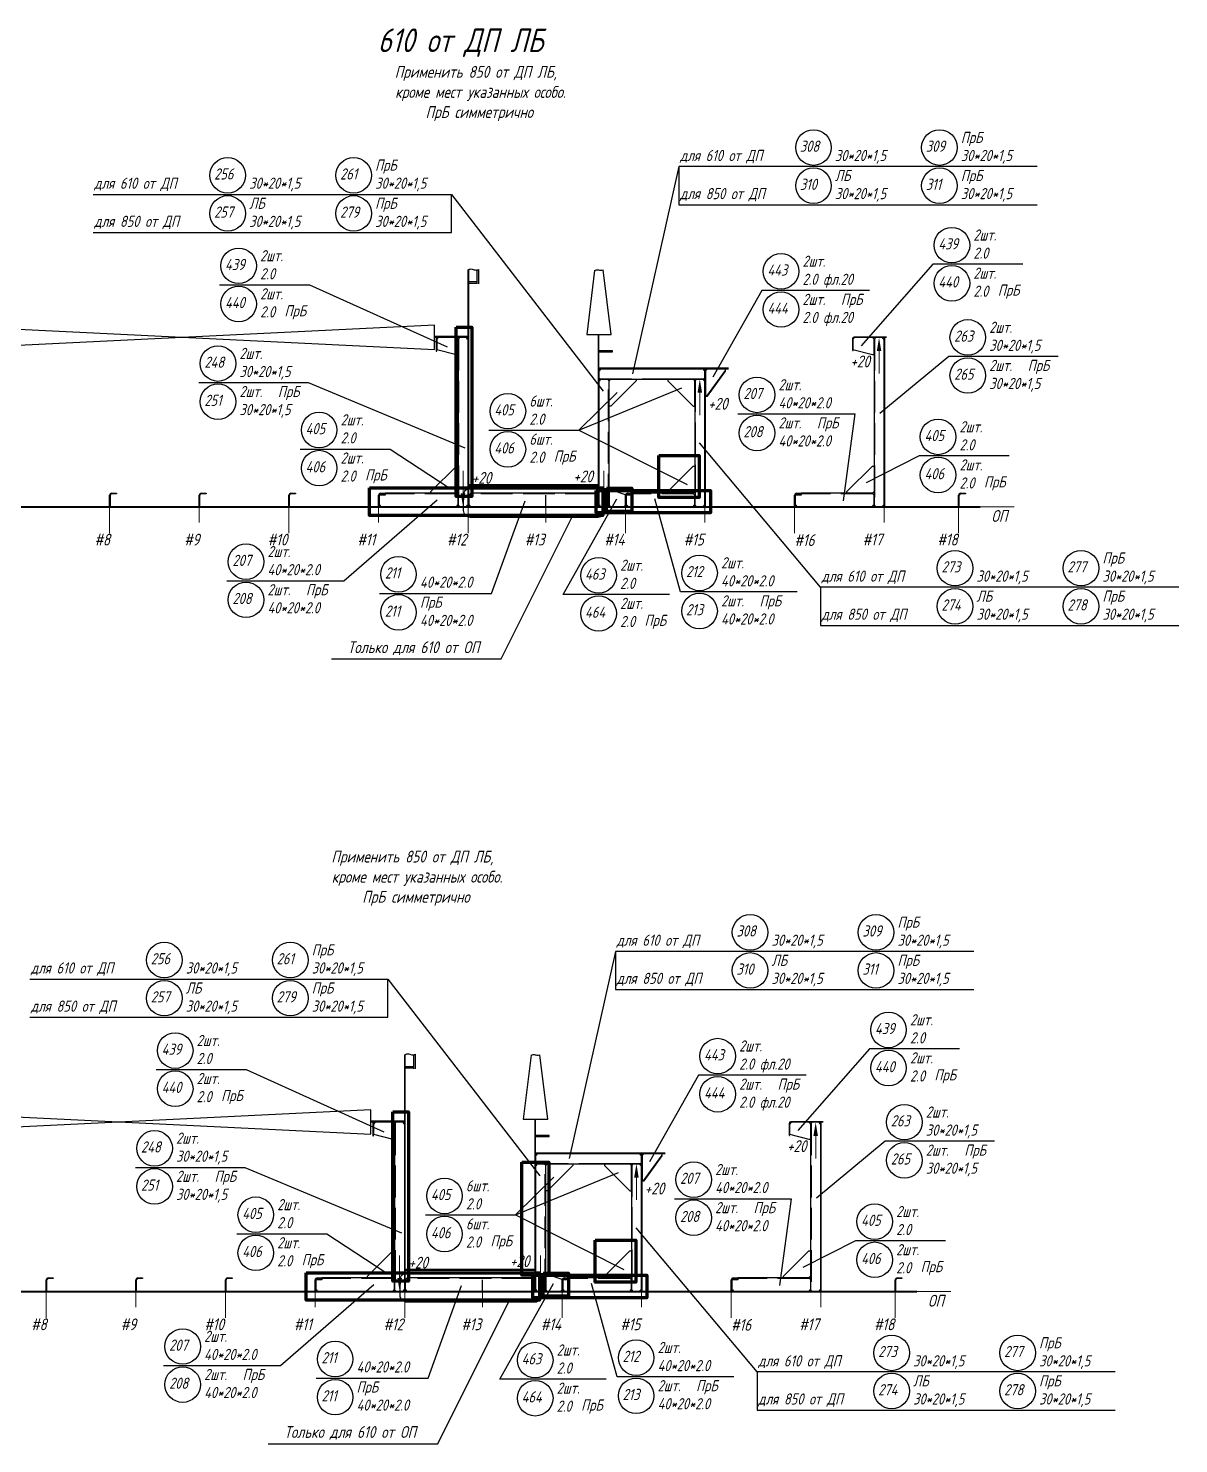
# Model space of a CAD drawing. Header units: millimetres. Extents: x 76485 to 135355, y 8208 to 18817.
# Drawn here: x 79268 to 82669, y 8208 to 12392 of the extents above; entities that cross this region are included whole.
import ezdxf
from ezdxf.enums import TextEntityAlignment as Align

# ---------------------------------------------------------------- set-up
doc = ezdxf.new("R2010")
doc.units = ezdxf.units.MM
doc.linetypes.add('Short_dashed', pattern=[5, 3.75, -1.25])
doc.layers.add('-1', color=7, linetype='Continuous')
doc.styles.get("Standard").update_dxf_attribs({"font": 'ГОСТ тип А наклонный.ttf'})
doc.styles.add('ГОСТ', font='ГОСТ тип А.ttf', dxfattribs={"oblique": 15})

# ---------------------------------------------------------------- blocks, each defined once
blk = doc.blocks.new('A$C128E1BCE')
at = {"linetype": 'Continuous', "lineweight": 9}
blk.add_line((40, 0), (106.5, 0), dxfattribs=at)
at = {"linetype": 'Continuous'}
blk.add_solid([(40, 6.7), (40, -6.7), (0, 0)], dxfattribs=at)

msp = doc.modelspace()

# ---------------------------------------------------------------- linework, layer by layer
at = {"layer": '-1', "color": 1, "lineweight": 0}
for p, q in [((77468.3, 10977.8), (82182.5, 10977.8)), ((79508.3, 10977.8), (79508.3, 10899.7)), ((79773.3, 10977.8), (79773.3, 10931)), ((80038.3, 10977.8), (80038.3, 10899.7)), ((80303.3, 10977.8), (80303.3, 10931)), ((80568.3, 10977.8), (80568.3, 10899.7)), ((80798.3, 10977.8), (80798.3, 10931)), ((81033.3, 10977.8), (81033.3, 10899.7)), ((81268.3, 10977.8), (81268.3, 10931)), ((81533.3, 10977.8), (81533.3, 10899.7)), ((81798.3, 10977.8), (81798.3, 10931)), ((82018.3, 10977.8), (82018.3, 10899.7)), ((77280.9, 8658.1), (81995.1, 8658.1)), ((79320.9, 8658.1), (79320.9, 8579.9)), ((79585.9, 8658.1), (79585.9, 8611.2)), ((79850.9, 8658.1), (79850.9, 8579.9)), ((80115.9, 8658.1), (80115.9, 8611.2)), ((80380.9, 8658.1), (80380.9, 8579.9)), ((80610.9, 8658.1), (80610.9, 8611.2)), ((80845.9, 8658.1), (80845.9, 8579.9)), ((81080.9, 8658.1), (81080.9, 8611.2)), ((81345.9, 8658.1), (81345.9, 8579.9)), ((81610.9, 8658.1), (81610.9, 8611.2)), ((81830.9, 8658.1), (81830.9, 8579.9))]:
    msp.add_line(p, q, dxfattribs=at)
at = {"color": 3, "ltscale": 25}
for p, q in [((80568.3, 10977.8), (80568.3, 11677.8)), ((80569.8, 10977.8), (80569.8, 11678.6)), ((80594.8, 11636.5), (80594.8, 11677.9)), ((80599.8, 11636.5), (80599.8, 11679)), ((80568.3, 11480.8), (80468.3, 11480.8)), ((80568.3, 11477.8), (80468.3, 11477.8)), ((80568.3, 11477.8), (80542.8, 11477.8)), ((80568.3, 10977.8), (80568.3, 11477.8)), ((80568.3, 11363.8), (80568.3, 11477.8)), ((80953.3, 10977.8), (80953.3, 11487.4)), ((80954.8, 10977.8), (80954.8, 11487.4)), ((81804.8, 11479.3), (81709.3, 11479.3)), ((81804.8, 11477.8), (81709.3, 11477.8)), ((81798.3, 11477.8), (81772.8, 11477.8)), ((81798.3, 10977.8), (81798.3, 11477.8)), ((81798.3, 10977.8), (81798.3, 11477.8)), ((81799.8, 10977.8), (81799.8, 11477.8)), ((80954.8, 11384.8), (80954.8, 11359.3)), ((81268.3, 11384.8), (80954.8, 11384.8)), ((81268.3, 10977.8), (81268.3, 11384.9)), ((81268.3, 11359.3), (81268.3, 11384.8)), ((81269.8, 10977.8), (81269.8, 11384.9)), ((80954.8, 11354.8), (80954.8, 10977.8)), ((80980.3, 11354.8), (80954.8, 11354.8)), ((81268.3, 11354.8), (81242.8, 11354.8)), ((81268.3, 10977.8), (81268.3, 11354.8)), ((79508.3, 10977.8), (79508.3, 11011.9)), ((79510.3, 10977.8), (79510.3, 11011.9)), ((79773.3, 10977.8), (79773.3, 11011.9)), ((79775.3, 10977.8), (79775.3, 11011.9)), ((80038.3, 10977.8), (80038.3, 11011.9)), ((80040.3, 10977.8), (80040.3, 11011.9)), ((80303.3, 10977.8), (80303.3, 11011.9)), ((80305.3, 10977.8), (80305.3, 11011.9)), ((80305.3, 11011.8), (80305.3, 10977.8)), ((80323.3, 11011.8), (80305.3, 11011.8)), ((80538.3, 10977.8), (80538.3, 11011.8)), ((80569.8, 11011.8), (80569.8, 10977.8)), ((80798.3, 10977.8), (80798.3, 11011.8)), ((80953.3, 10977.8), (80953.3, 11011.8)), ((81033.3, 10977.8), (81033.3, 11011.9)), ((81035.3, 10977.8), (81035.3, 11011.9)), ((81035.3, 11011.8), (81035.3, 10977.8)), ((81053.3, 11011.8), (81035.3, 11011.8)), ((81238.3, 10977.8), (81238.3, 11011.8)), ((81533.3, 10977.8), (81533.3, 11011.9)), ((81535.3, 10977.8), (81535.3, 11011.9)), ((81535.3, 11011.8), (81535.3, 10977.8)), ((81553.3, 11011.8), (81535.3, 11011.8)), ((81768.3, 10977.8), (81768.3, 11011.8)), ((82018.3, 10977.8), (82018.3, 11011.9)), ((82020.3, 10977.8), (82020.3, 11011.9)), ((82082.5, 10977.8), (78193.3, 10977.8)), ((82082.5, 10975.8), (78193.3, 10975.8)), ((80305.3, 10977.8), (80538.3, 10977.8)), ((80542.8, 10977.8), (80568.3, 10977.8)), ((80569.8, 10977.8), (80953.3, 10977.8)), ((80954.8, 10977.8), (80980.3, 10977.8)), ((81035.3, 10977.8), (81238.3, 10977.8)), ((81242.8, 10977.8), (81268.3, 10977.8)), ((81535.3, 10977.8), (81768.3, 10977.8)), ((81772.8, 10977.8), (81798.3, 10977.8)), ((80380.9, 8658.1), (80380.9, 9358)), ((80382.4, 8658.1), (80382.4, 9358.8)), ((80407.4, 9316.7), (80407.4, 9358.1)), ((80412.4, 9316.7), (80412.4, 9359.2)), ((80765.9, 8658.1), (80765.9, 9167.6)), ((80767.4, 8658.1), (80767.4, 9167.6)), ((80380.9, 9161.1), (80280.9, 9161.1)), ((80380.9, 9158.1), (80280.9, 9158.1)), ((80380.9, 9158.1), (80355.4, 9158.1)), ((80380.9, 8658.1), (80380.9, 9158.1)), ((80380.9, 9044.1), (80380.9, 9158.1)), ((81617.4, 9159.6), (81521.8, 9159.6)), ((81617.4, 9158.1), (81521.8, 9158.1)), ((81610.9, 9158.1), (81585.4, 9158.1)), ((81610.9, 8658.1), (81610.9, 9158.1)), ((81610.9, 8658.1), (81610.9, 9158.1)), ((81612.4, 8658.1), (81612.4, 9158.1)), ((80767.4, 9065.1), (80767.4, 9039.6)), ((81080.9, 9065.1), (80767.4, 9065.1)), ((81080.9, 8658.1), (81080.9, 9065.1)), ((81080.9, 9039.6), (81080.9, 9065.1)), ((81082.4, 8658.1), (81082.4, 9065.1)), ((80767.4, 9035.1), (80767.4, 8658.1)), ((80792.9, 9035.1), (80767.4, 9035.1)), ((81080.9, 9035.1), (81055.4, 9035.1)), ((81080.9, 8658.1), (81080.9, 9035.1)), ((79320.9, 8658.1), (79320.9, 8692.1)), ((79322.9, 8658.1), (79322.9, 8692.1)), ((79585.9, 8658.1), (79585.9, 8692.1)), ((79587.9, 8658.1), (79587.9, 8692.1)), ((79850.9, 8658.1), (79850.9, 8692.1)), ((79852.9, 8658.1), (79852.9, 8692.1)), ((80115.9, 8658.1), (80115.9, 8692.1)), ((80117.9, 8692.1), (80117.9, 8658.1)), ((80135.9, 8692.1), (80117.9, 8692.1)), ((80117.9, 8658.1), (80117.9, 8692.1)), ((80350.9, 8658.1), (80350.9, 8692.1)), ((80382.4, 8692.1), (80382.4, 8658.1)), ((80610.9, 8658.1), (80610.9, 8692.1)), ((80765.9, 8658.1), (80765.9, 8692.1)), ((80845.9, 8658.1), (80845.9, 8692.1)), ((80847.9, 8692.1), (80847.9, 8658.1)), ((80865.9, 8692.1), (80847.9, 8692.1)), ((80847.9, 8658.1), (80847.9, 8692.1)), ((81050.9, 8658.1), (81050.9, 8692.1)), ((81345.9, 8658.1), (81345.9, 8692.1)), ((81347.9, 8692.1), (81347.9, 8658.1)), ((81365.9, 8692.1), (81347.9, 8692.1)), ((81347.9, 8658.1), (81347.9, 8692.1)), ((81580.9, 8658.1), (81580.9, 8692.1)), ((81830.9, 8658.1), (81830.9, 8692.1)), ((81832.9, 8658.1), (81832.9, 8692.1)), ((81895.1, 8658.1), (78005.9, 8658.1)), ((81895.1, 8656.1), (78005.9, 8656.1)), ((80117.9, 8658.1), (80350.9, 8658.1)), ((80355.4, 8658.1), (80380.9, 8658.1)), ((80382.4, 8658.1), (80765.9, 8658.1)), ((80767.4, 8658.1), (80792.9, 8658.1)), ((80847.9, 8658.1), (81050.9, 8658.1)), ((81055.4, 8658.1), (81080.9, 8658.1)), ((81347.9, 8658.1), (81580.9, 8658.1)), ((81585.4, 8658.1), (81610.9, 8658.1))]:
    msp.add_line(p, q, dxfattribs=at)
at = {"color": 3, "linetype": 'Short_dashed', "ltscale": 25}
for p, q in [((80539.8, 11474.8), (80539.8, 10980.9)), ((81769.8, 11474.8), (81769.8, 10980.9)), ((81239.8, 11351.8), (81239.8, 10980.9)), ((80534.2, 11015.9), (80323.3, 11015.9)), ((80949.2, 11015.9), (80573.9, 11015.9)), ((81234.2, 11015.9), (81053.3, 11015.9)), ((81764.2, 11015.9), (81553.3, 11015.9)), ((80352.3, 9155), (80352.3, 8661.1)), ((81582.3, 9155), (81582.3, 8661.1)), ((81052.3, 9032), (81052.3, 8661.1)), ((80346.8, 8696.1), (80135.9, 8696.1)), ((80761.8, 8696.1), (80386.5, 8696.1)), ((81046.8, 8696.1), (80865.9, 8696.1)), ((81576.8, 8696.1), (81365.9, 8696.1))]:
    msp.add_line(p, q, dxfattribs=at)
at = {"color": 2, "linetype": 'Short_dashed', "ltscale": 25}
for p, q in [((81274.2, 11304.8), (81328.8, 11380.7)), ((81086.8, 8985.1), (81141.4, 9060.9))]:
    msp.add_line(p, q, dxfattribs=at)
at = {"color": 1, "linetype": 'Short_dashed', "ltscale": 25}
for p, q in [((80957.9, 11356.3), (81265.3, 11356.3)), ((80983.4, 10980.9), (80983.4, 11351.8)), ((80770.5, 9036.5), (81077.8, 9036.5)), ((80796, 8661.1), (80796, 9032))]:
    msp.add_line(p, q, dxfattribs=at)
at = {"color": 1, "ltscale": 25}
for p, q in [((80895.4, 11204), (81200.3, 11329.2)), ((80895.4, 11204), (81216.2, 11043.3)), ((80708, 8884.2), (81012.9, 9009.4)), ((80708, 8884.2), (81028.8, 8723.5))]:
    msp.add_line(p, q, dxfattribs=at)
for points in [[(82250.4, 11983.2), (81191.5, 11983.2), (81054.2, 11370.8)], [(81191.5, 11983.2), (81191.5, 11870.5), (82250.4, 11870.5)], [(79459.6, 11901.3), (80518.5, 11901.3), (80967.4, 11319.7)], [(79459.6, 11788.6), (80518.5, 11788.6), (80518.5, 11901.3)], [(82208.2, 11694.8), (81942.2, 11694.8), (81730.7, 11453.9)], [(79833.2, 11633.6), (80099.2, 11633.6), (80506.3, 11450.1)], [(81755.3, 11617.3), (81436.8, 11617.3), (81291.6, 11361.3)], [(80473.3, 11477.8), (80473.3, 11437.8), (80475.3, 11437.8), (80475.3, 11477.8)], [(81704.8, 11474.8), (81704.8, 11439.4), (81706.3, 11439.4), (81706.3, 11474.8)], [(82312.3, 11422), (81989, 11422), (81785.6, 11253.8)], [(79772.2, 11344.8), (80095.4, 11344.8), (80558.5, 11151.5)], [(80954.8, 11359.3), (80959.4, 11354.8), (81263.8, 11354.8), (81268.3, 11359.3)], [(80980.3, 10977.8), (80984.9, 10982.4), (80984.9, 11350.3), (80980.3, 11354.8)], [(80629.4, 11204), (80895.4, 11204), (81008.7, 11315.5)], [(81365.9, 11252.1), (81711, 11252.1), (81676.5, 10995.1)], [(80071.4, 11148.3), (80337.4, 11148.3), (80509.3, 11035.9)], [(82669, 10739.9), (81610.2, 10739.9), (81252.1, 11166.5)], [(82167.3, 11127.9), (81901.3, 11127.9), (81745.1, 11048.7)], [(79514.3, 11017.9), (79528.2, 11017.9), (79528.2, 11015.9), (79514.3, 11015.9)], [(79779.3, 11017.9), (79793.2, 11017.9), (79793.2, 11015.9), (79779.3, 11015.9)], [(80044.3, 11017.9), (80058.2, 11017.9), (80058.2, 11015.9), (80044.3, 11015.9)], [(80309.3, 11017.9), (80323.2, 11017.9), (80323.2, 11015.9), (80309.3, 11015.9)], [(81039.3, 11017.9), (81053.2, 11017.9), (81053.2, 11015.9), (81039.3, 11015.9)], [(81539.3, 11017.9), (81553.2, 11017.9), (81553.2, 11015.9), (81539.3, 11015.9)], [(82024.3, 11017.9), (82038.2, 11017.9), (82038.2, 11015.9), (82024.3, 11015.9)], [(79855.2, 10759), (80200.3, 10759), (80476.8, 10998.7)], [(80306, 10721.8), (80637.7, 10721.8), (80736.4, 10995.2)], [(81163.6, 10718.6), (80849.4, 10718.6), (81008.2, 11001.1)], [(81541.2, 10725.9), (81196.1, 10725.9), (81120.6, 11001.3)], [(81610.2, 10739.9), (81610.2, 10627.2), (82669, 10627.2)], [(82063, 9663.5), (81004.1, 9663.5), (80866.8, 9051)], [(81004.1, 9663.5), (81004.1, 9550.7), (82063, 9550.7)], [(79272.2, 9581.5), (80331.1, 9581.5), (80780, 8999.9)], [(79272.2, 9468.8), (80331.1, 9468.8), (80331.1, 9581.5)], [(82020.8, 9375), (81754.8, 9375), (81543.3, 9134.1)], [(79645.7, 9313.9), (79911.8, 9313.9), (80318.8, 9130.4)], [(81567.9, 9297.5), (81249.4, 9297.5), (81104.2, 9041.5)], [(80285.9, 9158.1), (80285.9, 9118.1), (80287.9, 9118.1), (80287.9, 9158.1)], [(81517.3, 9155.1), (81517.3, 9119.6), (81518.8, 9119.6), (81518.8, 9155.1)], [(82124.9, 9102.3), (81801.6, 9102.3), (81598.2, 8934)], [(80767.4, 9039.6), (80772, 9035), (81076.3, 9035), (81080.9, 9039.6)], [(79584.8, 9025), (79908, 9025), (80371.1, 8831.7)], [(80442, 8884.2), (80708, 8884.2), (80821.3, 8995.7)], [(80792.9, 8658.1), (80797.5, 8662.6), (80797.5, 9030.5), (80792.9, 9035.1)], [(81178.4, 8932.4), (81523.5, 8932.4), (81489.1, 8675.3)], [(79884, 8828.6), (80150, 8828.6), (80321.8, 8716.1)], [(82481.6, 8420.1), (81422.8, 8420.1), (81064.7, 8846.7)], [(81979.9, 8808.1), (81713.9, 8808.1), (81557.7, 8728.9)], [(79326.9, 8698.1), (79340.8, 8698.1), (79340.8, 8696.1), (79326.9, 8696.1)], [(79591.9, 8698.1), (79605.8, 8698.1), (79605.8, 8696.1), (79591.9, 8696.1)], [(79667.8, 8439.2), (80012.9, 8439.2), (80289.4, 8678.9)], [(79856.9, 8698.1), (79870.8, 8698.1), (79870.8, 8696.1), (79856.9, 8696.1)], [(80118.6, 8402), (80450.3, 8402), (80549, 8675.4)], [(80121.9, 8698.1), (80135.8, 8698.1), (80135.8, 8696.1), (80121.9, 8696.1)], [(80976.1, 8398.8), (80662, 8398.8), (80820.8, 8681.4)], [(80851.9, 8698.1), (80865.8, 8698.1), (80865.8, 8696.1), (80851.9, 8696.1)], [(81353.8, 8406.1), (81008.7, 8406.1), (80933.2, 8681.6)], [(81351.9, 8698.1), (81365.8, 8698.1), (81365.8, 8696.1), (81351.9, 8696.1)], [(81836.9, 8698.1), (81850.8, 8698.1), (81850.8, 8696.1), (81836.9, 8696.1)], [(81422.8, 8420.1), (81422.8, 8307.4), (82481.6, 8307.4)]]:
    msp.add_lwpolyline(points, dxfattribs=at)
for points in [[(80942.1, 11676.1), (80918.7, 11487.4), (80991, 11487.4), (80967.3, 11677.8)], [(80164.5, 10527.9), (80665.9, 10527.9), (80875.1, 10946.3)], [(80754.7, 9356.3), (80731.2, 9167.6), (80803.5, 9167.6), (80779.8, 9358)], [(79977.1, 8208.1), (80478.5, 8208.1), (80687.7, 8626.5)]]:
    msp.add_lwpolyline(points)
at = {"color": 6, "ltscale": 25}
for points in [[(80569.8, 11638.8), (80594.8, 11638.8), (80594.8, 11642.2), (80569.8, 11642.2)], [(80954.8, 11436), (80994.8, 11436), (80994.8, 11439), (80954.8, 11439)], [(80382.4, 9319), (80407.4, 9319), (80407.4, 9322.4), (80382.4, 9322.4)], [(80767.4, 9116.2), (80807.4, 9116.2), (80807.4, 9119.3), (80767.4, 9119.3)]]:
    msp.add_lwpolyline(points, dxfattribs=at)
for points in [[(80468.3, 11442.4), (80468.3, 11514.7), (78995.8, 11442.4), (78995.8, 11514.7)], [(80280.9, 9122.7), (80280.9, 9195), (78808.4, 9122.7), (78808.4, 9195)]]:
    msp.add_lwpolyline(points, close=True)
at = {"color": 4, "lineweight": 100, "ltscale": 100}
for points in [[(80532.7, 11508.8), (80579.1, 11508.8), (80579.1, 11008), (80532.7, 11008)], [(80946.7, 11026.3), (81284.3, 11026.3), (81284.3, 10959.5), (80946.7, 10959.5)], [(80345.3, 9189), (80391.7, 9189), (80391.7, 8688.3), (80345.3, 8688.3)], [(80727.2, 9040.5), (80806.8, 9040.5), (80806.8, 8706.5), (80727.2, 8706.5)], [(80759.3, 8706.5), (81096.8, 8706.5), (81096.8, 8639.7), (80759.3, 8639.7)]]:
    msp.add_lwpolyline(points, close=True, dxfattribs=at)
at = {"color": 2, "ltscale": 25}
for points in [[(80533.3, 11477.8), (80480.3, 11477.8), (80475.3, 11472.8), (80475.3, 11442.8), (80533.3, 11427.8), (80538.3, 11427.8), (80538.3, 11472.8), (80533.3, 11477.8)], [(81763.3, 11477.8), (81710.3, 11477.8), (81705.3, 11472.8), (81705.3, 11442.8), (81763.3, 11427.8), (81768.3, 11427.8), (81768.3, 11472.8), (81763.3, 11477.8)], [(81328.8, 11379.8), (81328.8, 11384.8), (81274.8, 11384.8), (81269.8, 11379.8), (81269.8, 11304.8), (81274.8, 11304.8)], [(80989.8, 11354.8), (81064.8, 11354.8), (81064.8, 11349.8), (80989.8, 11274.8), (80984.8, 11274.8), (80984.8, 11349.8), (80989.8, 11354.8)], [(81233.3, 11354.8), (81158.3, 11354.8), (81158.3, 11349.8), (81233.3, 11274.8), (81238.3, 11274.8), (81238.3, 11349.8), (81233.3, 11354.8)], [(81274.8, 11304.8), (81276.2, 11305.1), (81329, 11378.4), (81328.8, 11379.8)], [(80533.3, 11017.8), (80458.3, 11017.8), (80458.3, 11022.8), (80533.3, 11097.8), (80538.3, 11097.8), (80538.3, 11022.8), (80533.3, 11017.8)], [(81233.3, 11017.8), (81158.3, 11017.8), (81158.3, 11022.8), (81233.3, 11097.8), (81238.3, 11097.8), (81238.3, 11022.8), (81233.3, 11017.8)], [(81763.3, 11017.8), (81688.3, 11017.8), (81688.3, 11022.8), (81763.3, 11097.8), (81768.3, 11097.8), (81768.3, 11022.8), (81763.3, 11017.8)], [(80989.8, 10977.8), (81028.3, 10977.8), (81033.3, 10982.8), (81033.3, 11012.8), (80989.8, 11027.8), (80984.8, 11027.8), (80984.8, 10982.8), (80989.8, 10977.8)], [(80345.9, 9158.1), (80292.9, 9158.1), (80287.9, 9153.1), (80287.9, 9123.1), (80345.9, 9108.1), (80350.9, 9108.1), (80350.9, 9153.1), (80345.9, 9158.1)], [(81575.9, 9158.1), (81522.9, 9158.1), (81517.9, 9153.1), (81517.9, 9123.1), (81575.9, 9108.1), (81580.9, 9108.1), (81580.9, 9153.1), (81575.9, 9158.1)], [(81141.4, 9060.1), (81141.4, 9065.1), (81087.4, 9065.1), (81082.4, 9060.1), (81082.4, 8985.1), (81087.4, 8985.1)], [(81087.4, 8985.1), (81088.8, 8985.3), (81141.6, 9058.6), (81141.4, 9060.1)], [(80802.4, 9035.1), (80877.4, 9035.1), (80877.4, 9030.1), (80802.4, 8955.1), (80797.4, 8955.1), (80797.4, 9030.1), (80802.4, 9035.1)], [(81045.9, 9035.1), (80970.9, 9035.1), (80970.9, 9030.1), (81045.9, 8955.1), (81050.9, 8955.1), (81050.9, 9030.1), (81045.9, 9035.1)], [(80345.9, 8698.1), (80270.9, 8698.1), (80270.9, 8703.1), (80345.9, 8778.1), (80350.9, 8778.1), (80350.9, 8703.1), (80345.9, 8698.1)], [(81045.9, 8698.1), (80970.9, 8698.1), (80970.9, 8703.1), (81045.9, 8778.1), (81050.9, 8778.1), (81050.9, 8703.1), (81045.9, 8698.1)], [(81575.9, 8698.1), (81500.9, 8698.1), (81500.9, 8703.1), (81575.9, 8778.1), (81580.9, 8778.1), (81580.9, 8703.1), (81575.9, 8698.1)], [(80802.4, 8658.1), (80840.9, 8658.1), (80845.9, 8663.1), (80845.9, 8693.1), (80802.4, 8708.1), (80797.4, 8708.1), (80797.4, 8663.1), (80802.4, 8658.1)]]:
    msp.add_lwpolyline(points, dxfattribs=at)
at = {"color": 3, "ltscale": 25}
for points in [[(80542.8, 11477.8), (80538.3, 11473.3), (80538.3, 10982.4), (80542.8, 10977.8)], [(81772.8, 11477.8), (81768.3, 11473.3), (81768.3, 10982.4), (81772.8, 10977.8)], [(81338.3, 11384.9), (80954.3, 11384.9), (80954.3, 11388), (81338.3, 11388)], [(81242.8, 11354.8), (81238.3, 11350.3), (81238.3, 10982.4), (81242.8, 10977.8)], [(80538.3, 11011.8), (80532.2, 11017.9), (80323.3, 11017.9), (80323.3, 11011.8)], [(80953.3, 11042.6), (80569.3, 11042.6), (80569.3, 11041.1), (80953.3, 11041.1)], [(80953.3, 11011.8), (80947.2, 11017.9), (80575.9, 11017.9), (80569.8, 11011.8)], [(81238.3, 11011.8), (81232.2, 11017.9), (81053.3, 11017.9), (81053.3, 11011.8)], [(81768.3, 11011.8), (81762.2, 11017.9), (81553.3, 11017.9), (81553.3, 11011.8)], [(80355.4, 9158.1), (80350.8, 9153.5), (80350.8, 8662.6), (80355.4, 8658.1)], [(81585.4, 9158.1), (81580.8, 9153.5), (81580.8, 8662.6), (81585.4, 8658.1)], [(81150.9, 9065.1), (80766.9, 9065.1), (80766.9, 9068.2), (81150.9, 9068.2)], [(81055.4, 9035.1), (81050.8, 9030.5), (81050.8, 8662.6), (81055.4, 8658.1)], [(80765.9, 8722.9), (80381.9, 8722.9), (80381.9, 8721.3), (80765.9, 8721.3)], [(80350.9, 8692.1), (80344.8, 8698.1), (80135.9, 8698.1), (80135.9, 8692.1)], [(80765.9, 8692.1), (80759.8, 8698.1), (80388.5, 8698.1), (80382.4, 8692.1)], [(81050.9, 8692.1), (81044.8, 8698.1), (80865.9, 8698.1), (80865.9, 8692.1)], [(81580.9, 8692.1), (81574.8, 8698.1), (81365.9, 8698.1), (81365.9, 8692.1)]]:
    msp.add_lwpolyline(points, dxfattribs=at)
at = {"color": 2, "lineweight": 100, "ltscale": 100}
for points in [[(81131.6, 11129.5), (81251.5, 11129.5), (81251.5, 11005.6), (81131.6, 11005.6)], [(80277, 11033.4), (80966.6, 11033.4), (80966.6, 10952.1), (80277, 10952.1)], [(80977.4, 11032.4), (81052, 11032.4), (81052, 10963.5), (80977.4, 10963.5)], [(80944.2, 8809.8), (81064.1, 8809.8), (81064.1, 8685.8), (80944.2, 8685.8)], [(80089.5, 8713.6), (80779.2, 8713.6), (80779.2, 8632.4), (80089.5, 8632.4)], [(80790, 8712.6), (80864.6, 8712.6), (80864.6, 8643.8), (80790, 8643.8)]]:
    msp.add_lwpolyline(points, close=True, dxfattribs=at)
for points in [[(80574.6, 11032.6), (80952.5, 11032.6, -0.414214), (80972.5, 11012.6), (80972.5, 10966.3, -0.414214), (80952.5, 10946.3), (80574.6, 10946.3, -0.414214), (80554.6, 10966.3), (80554.6, 11012.6, -0.414214)], [(80387.2, 8712.8), (80765.1, 8712.8, -0.414214), (80785.1, 8692.8), (80785.1, 8646.5, -0.414214), (80765.1, 8626.5), (80387.2, 8626.5, -0.414214), (80367.2, 8646.5), (80367.2, 8692.8, -0.414214)]]:
    msp.add_lwpolyline(points, format="xyb", close=True)
at = {"color": 1, "ltscale": 25}
for centre in [(81589.2, 12039.6), (81961.6, 12039.6), (79857.3, 11957.6), (80229.7, 11957.6), (81589.2, 11926.9), (81961.6, 11926.9), (79857.3, 11844.9), (80229.7, 11844.9), (81998.5, 11751.1), (79889.5, 11690), (81493.2, 11673.6), (81998.5, 11638.4), (79889.5, 11577.3), (81493.2, 11560.9), (82045.4, 11478.4), (79828.5, 11401.1), (82045.4, 11365.7), (79828.5, 11288.4), (81422.2, 11308.5), (80685.7, 11260.3), (80127.7, 11204.7), (81422.2, 11195.8), (81957.6, 11184.3), (80685.7, 11147.6), (80127.7, 11092), (81957.6, 11071.5), (79911.5, 10815.3), (82007.8, 10796.3), (82380.2, 10796.3), (80362.4, 10778.2), (80953.9, 10775), (81252.4, 10782.2), (79911.5, 10702.6), (80362.4, 10665.5), (80953.9, 10662.2), (81252.4, 10669.5), (82007.8, 10683.5), (82380.2, 10683.5), (81401.8, 9719.8), (81774.1, 9719.8), (79669.9, 9637.9), (80042.3, 9637.9), (81401.8, 9607.1), (81774.1, 9607.1), (79669.9, 9525.1), (80042.3, 9525.1), (81811.1, 9431.3), (79702.1, 9370.2), (81305.8, 9353.8), (81811.1, 9318.6), (79702.1, 9257.5), (81305.8, 9241.1), (81858, 9158.6), (79641.1, 9081.3), (81858, 9045.9), (81234.8, 8988.7), (79641.1, 8968.6), (80498.3, 8940.6), (79940.3, 8884.9), (81234.8, 8876), (81770.2, 8864.5), (80498.3, 8827.8), (79940.3, 8772.2), (81770.2, 8751.8), (79724.1, 8495.5), (80174.9, 8458.4), (80766.5, 8455.2), (81065, 8462.4), (81820.4, 8476.5), (82192.8, 8476.5), (79724.1, 8382.8), (81820.4, 8363.8), (82192.8, 8363.8), (80174.9, 8345.7), (80766.5, 8342.5), (81065, 8349.7)]:
    msp.add_circle(centre, 52.6, dxfattribs=at)
at = {"color": 3, "ltscale": 25}
for centre, radius, start, end in [((80568.3, 11477.8), 5, 179.988, 269.9978), ((80568.4, 11477.7), 4.92, 179.02, 269.0093), ((81709.3, 11474.8), 4.5, 89.9976, 179.9854), ((81709.3, 11474.8), 3, 90.0007, 180.002), ((81798.3, 11477.8), 5, 179.988, 269.9978), ((80954.8, 11384.8), 5, 269.9966, 359.9821), ((81268.3, 11384.8), 5, 179.9881, 269.9982), ((80954.8, 11354.8), 5, 269.9971, 359.9821), ((81268.3, 11354.8), 5, 179.988, 269.9978), ((79514.3, 11011.9), 6, 90.0007, 180.002), ((79514.3, 11011.9), 4, 90.0046, 180.0269), ((79779.3, 11011.9), 6, 90.0007, 180.002), ((79779.3, 11011.9), 4, 90.0046, 180.0269), ((80044.3, 11011.9), 6, 90.0007, 180.002), ((80044.3, 11011.9), 4, 89.9982, 179.9895), ((80309.3, 11011.9), 6, 90.0007, 180.002), ((80309.3, 11011.9), 4, 89.9982, 179.9895), ((81039.3, 11011.9), 6, 90.0007, 180.002), ((81039.3, 11011.9), 4, 90.0046, 180.0269), ((81539.3, 11011.9), 6, 90.0007, 180.002), ((81539.3, 11011.9), 4, 90.0046, 180.0269), ((82024.3, 11011.9), 6, 90.0007, 180.002), ((82024.3, 11011.9), 4, 89.9982, 179.9895), ((80305.3, 10977.8), 5, 0.0179, 90.0029), ((80538.3, 10977.8), 5, 89.9971, 179.9821), ((80568.3, 10977.8), 5, 90.0022, 180.012), ((80569.8, 10977.8), 5, 0.018, 90.0038), ((80953.3, 10977.8), 5, 89.9962, 179.982), ((80954.8, 10977.8), 5, 0.0179, 90.0029), ((81035.3, 10977.8), 5, 359.988, 89.9978), ((81238.3, 10977.8), 5, 89.9971, 179.9821), ((81268.3, 10977.8), 5, 90.0022, 180.012), ((81535.3, 10977.8), 5, 359.988, 89.9978), ((81768.3, 10977.8), 5, 90.0022, 180.012), ((81798.3, 10977.8), 5, 90.0022, 180.012), ((80380.9, 9158.1), 5, 179.988, 269.9978), ((80381, 9158), 4.92, 179.02, 269.0093), ((81521.8, 9155.1), 4.5, 89.9976, 179.9854), ((81521.8, 9155.1), 3, 90.0007, 180.002), ((81610.9, 9158.1), 5, 179.988, 269.9978), ((80767.4, 9065.1), 5, 269.9966, 359.9821), ((81080.9, 9065.1), 5, 179.9881, 269.9982), ((80767.4, 9035.1), 5, 269.9971, 359.9821), ((81080.9, 9035.1), 5, 179.988, 269.9978), ((79326.9, 8692.1), 6, 90.0007, 180.002), ((79326.9, 8692.1), 4, 90.0046, 180.0269), ((79591.9, 8692.1), 6, 90.0007, 180.002), ((79591.9, 8692.1), 4, 90.0046, 180.0269), ((79856.9, 8692.1), 6, 90.0007, 180.002), ((79856.9, 8692.1), 4, 89.9982, 179.9895), ((80121.9, 8692.1), 6, 90.0007, 180.002), ((80121.9, 8692.1), 4, 89.9982, 179.9895), ((80117.9, 8658.1), 5, 0.0179, 90.0029), ((80350.9, 8658.1), 5, 89.9971, 179.9821), ((80380.9, 8658.1), 5, 90.0022, 180.012), ((80382.4, 8658.1), 5, 0.018, 90.0038), ((80765.9, 8658.1), 5, 89.9962, 179.982), ((80767.4, 8658.1), 5, 0.0179, 90.0029), ((80851.9, 8692.1), 6, 90.0007, 180.002), ((80851.9, 8692.1), 4, 90.0046, 180.0269), ((80847.9, 8658.1), 5, 359.988, 89.9978), ((81050.9, 8658.1), 5, 89.9971, 179.9821), ((81080.9, 8658.1), 5, 90.0022, 180.012), ((81351.9, 8692.1), 6, 90.0007, 180.002), ((81351.9, 8692.1), 4, 90.0046, 180.0269), ((81347.9, 8658.1), 5, 359.988, 89.9978), ((81580.9, 8658.1), 5, 90.0022, 180.012), ((81610.9, 8658.1), 5, 90.0022, 180.012), ((81836.9, 8692.1), 6, 90.0007, 180.002), ((81836.9, 8692.1), 4, 89.9982, 179.9895)]:
    msp.add_arc(centre, radius, start, end, dxfattribs=at)
for points in [[(80568.3, 11677.8), (80576.7, 11680.8), (80589.1, 11677.7), (80599.8, 11679)], [(80942.1, 11676.1), (80948, 11678.2), (80958.8, 11676.7), (80967.3, 11677.8)], [(80380.9, 9358), (80389.3, 9361), (80401.7, 9357.9), (80412.4, 9359.2)], [(80754.7, 9356.3), (80760.6, 9358.5), (80771.4, 9356.9), (80779.8, 9358)]]:
    msp.add_spline(points, degree=3)

# ---------------------------------------------------------------- block references
at = {"xscale": -1}
for p, rotation in [((81783.1, 11477.8), 89.99999999999999), ((81253.1, 11354.8), 89.99999999999999), ((80969.5, 10977.8), 270), ((81595.7, 9158.1), 89.99999999999997), ((81065.7, 9035), 89.99999999999997), ((80782.1, 8658), 270)]:
    msp.add_blockref('A$C128E1BCE', p, dxfattribs=dict(at, rotation=rotation))
at = {"rotation": 90}
for p in [(80553.1, 10977.8), (80365.7, 8658)]:
    msp.add_blockref('A$C128E1BCE', p, dxfattribs=at)

# ---------------------------------------------------------------- texts
at = {"layer": '-1', "color": 1, "lineweight": 0, "style": 'ГОСТ', "oblique": 15}
for s, p in [('#8', (79462.8, 10863.2)), ('#9', (79727.8, 10863.2)), ('#10', (79974.8, 10863.2)), ('#11', (80239.8, 10863.2)), ('#12', (80504.8, 10863.2)), ('#13', (80734.8, 10863.2)), ('#14', (80969.8, 10863.2)), ('#15', (81204.8, 10863.2)), ('#16', (81532.2, 10861.6)), ('#17', (81733.7, 10863.2)), ('#18', (81954.8, 10863.2)), ('#8', (79275.4, 8543.4)), ('#9', (79540.4, 8543.4)), ('#10', (79787.4, 8543.4)), ('#11', (80052.4, 8543.4)), ('#12', (80317.4, 8543.4)), ('#13', (80547.4, 8543.4)), ('#14', (80782.4, 8543.4)), ('#15', (81017.4, 8543.4)), ('#17', (81546.3, 8543.4)), ('#18', (81767.4, 8543.4)), ('#16', (81344.8, 8541.8))]:
    msp.add_text(s, height=35, rotation=360, dxfattribs=at).set_placement(p)
at = {"color": 7, "style": 'ГОСТ', "oblique": 15}
msp.add_text('610 от ДП ЛБ', height=70, dxfattribs=at).set_placement((80301, 12321.7))
for s, p in [('Применить 850 от ДП ЛБ,', (80591, 12245.9)), ('кроме мест указанных особо.', (80604.5, 12186.4)), ('ПрБ симметрично', (80601.1, 12127.1)), ('ОП', (82138.8, 10933)), ('Только для 610 от ОП', (80406.6, 10545)), ('кроме мест указанных особо.', (80417.1, 9866.6)), ('ПрБ симметрично', (80413.7, 9807.3)), ('ОП', (81951.4, 8613.2)), ('Только для 610 от ОП', (80219.2, 8225.2))]:
    msp.add_text(s, height=35, dxfattribs=at).set_placement(p, align=Align.CENTER)
at = {"color": 1, "ltscale": 25, "style": 'ГОСТ', "oblique": 15}
for s, p in [('308', (81549, 12027.1)), ('309', (81921.4, 12027.1)), ('для 610 от ДП', (81194.7, 11999.7)), ('30*20*1,5', (81652.6, 11999.7)), ('30*20*1,5', (82025, 11999.7)), ('256', (79817.2, 11945.1)), ('261', (80189.5, 11945.1)), ('для 610 от ДП', (79462.8, 11917.7)), ('30*20*1,5', (79920.7, 11917.7)), ('30*20*1,5', (80293.1, 11917.7)), ('310', (81549, 11914.4)), ('311', (81921.4, 11914.4)), ('для 850 от ДП', (81194.7, 11887)), ('30*20*1,5', (81652.6, 11887)), ('30*20*1,5', (82025, 11887)), ('257', (79817.2, 11832.4)), ('279', (80189.5, 11832.4)), ('для 850 от ДП', (79462.8, 11805)), ('30*20*1,5', (79920.7, 11805)), ('30*20*1,5', (80293.1, 11805)), ('439', (81958.4, 11738.6)), ('2.0', (82061.9, 11711.2)), ('439', (79849.4, 11677.5)), ('2.0', (79952.9, 11650.1)), ('443', (81453.1, 11661.1)), ('2.0 фл.20', (81556.6, 11633.7)), ('440', (81958.4, 11625.9)), ('440', (79849.4, 11564.8)), ('2.0', (82061.9, 11598.5)), ('2.0', (79952.9, 11537.4)), ('444', (81453.1, 11548.4)), ('2.0 фл.20', (81556.6, 11521)), ('263', (82005.3, 11465.9)), ('30*20*1,5', (82108.8, 11438.5)), ('248', (79788.4, 11388.6)), ('30*20*1,5', (79891.9, 11361.2)), ('265', (82005.3, 11353.2)), ('30*20*1,5', (82108.8, 11325.8)), ('251', (79788.4, 11275.9)), ('207', (81382.1, 11296)), ('40*20*2.0', (81485.6, 11268.6)), ('30*20*1,5', (79891.9, 11248.5)), ('405', (80645.6, 11247.8)), ('405', (80087.6, 11192.2)), ('2.0', (80749.1, 11220.4)), ('208', (81382.1, 11183.3)), ('2.0', (80191.1, 11164.8)), ('40*20*2.0', (81485.6, 11155.9)), ('405', (81917.5, 11171.7)), ('2.0', (82021, 11144.3)), ('406', (80645.6, 11135.1)), ('2.0', (80749.1, 11107.7)), ('406', (80087.6, 11079.5)), ('406', (81917.5, 11059)), ('2.0', (80191.1, 11052.1)), ('2.0', (82021, 11031.6)), ('207', (79871.4, 10802.8)), ('40*20*2.0', (79974.9, 10775.4)), ('211', (80322.2, 10765.7)), ('463', (80913.8, 10762.4)), ('212', (81212.3, 10769.7)), ('273', (81967.7, 10783.7)), ('277', (82340.1, 10783.7)), ('40*20*2.0', (80425.8, 10738.3)), ('2.0', (81017.3, 10735)), ('40*20*2.0', (81315.9, 10742.3)), ('для 610 от ДП', (81613.4, 10756.3)), ('30*20*1,5', (82071.2, 10756.3)), ('30*20*1,5', (82443.6, 10756.3)), ('208', (79871.4, 10690.1)), ('40*20*2.0', (79974.9, 10662.7)), ('211', (80322.2, 10652.9)), ('464', (80913.8, 10649.7)), ('213', (81212.3, 10657)), ('для 850 от ДП', (81613.4, 10643.6)), ('274', (81967.7, 10671)), ('30*20*1,5', (82071.2, 10643.6)), ('278', (82340.1, 10671)), ('30*20*1,5', (82443.6, 10643.6)), ('40*20*2.0', (80425.8, 10625.5)), ('2.0', (81017.3, 10622.3)), ('40*20*2.0', (81315.9, 10629.6)), ('для 610 от ДП', (81007.3, 9679.9)), ('308', (81361.6, 9707.3)), ('30*20*1,5', (81465.2, 9679.9)), ('309', (81734, 9707.3)), ('30*20*1,5', (81837.6, 9679.9)), ('для 610 от ДП', (79275.4, 9597.9)), ('256', (79629.8, 9625.3)), ('30*20*1,5', (79733.3, 9597.9)), ('261', (80002.1, 9625.3)), ('30*20*1,5', (80105.7, 9597.9)), ('310', (81361.6, 9594.6)), ('311', (81734, 9594.6)), ('для 850 от ДП', (81007.3, 9567.2)), ('30*20*1,5', (81465.2, 9567.2)), ('30*20*1,5', (81837.6, 9567.2)), ('257', (79629.8, 9512.6)), ('279', (80002.1, 9512.6)), ('для 850 от ДП', (79275.4, 9485.2)), ('30*20*1,5', (79733.3, 9485.2)), ('30*20*1,5', (80105.7, 9485.2)), ('439', (81771, 9418.8)), ('2.0', (81874.5, 9391.4)), ('439', (79662, 9357.7)), ('443', (81265.7, 9341.3)), ('2.0', (79765.5, 9330.3)), ('2.0 фл.20', (81369.2, 9313.9)), ('440', (81771, 9306.1)), ('2.0', (81874.5, 9278.7)), ('440', (79662, 9245)), ('2.0', (79765.5, 9217.6)), ('444', (81265.7, 9228.6)), ('2.0 фл.20', (81369.2, 9201.2)), ('263', (81817.8, 9146.1)), ('30*20*1,5', (81921.4, 9118.7)), ('248', (79601, 9068.8)), ('30*20*1,5', (79704.5, 9041.4)), ('265', (81817.8, 9033.4)), ('30*20*1,5', (81921.4, 9006)), ('207', (81194.7, 8976.2)), ('251', (79601, 8956.1)), ('30*20*1,5', (79704.5, 8928.7)), ('405', (80458.2, 8928)), ('40*20*2.0', (81298.2, 8948.8)), ('2.0', (80561.7, 8900.6)), ('405', (79900.2, 8872.4)), ('2.0', (80003.7, 8845)), ('208', (81194.7, 8863.5)), ('405', (81730.1, 8852)), ('406', (80458.2, 8815.3)), ('40*20*2.0', (81298.2, 8836.1)), ('2.0', (81833.6, 8824.6)), ('406', (79900.2, 8759.7)), ('2.0', (80561.7, 8787.9)), ('2.0', (80003.7, 8732.3)), ('406', (81730.1, 8739.2)), ('2.0', (81833.6, 8711.8)), ('207', (79684, 8483)), ('273', (81780.3, 8464)), ('277', (82152.7, 8464)), ('40*20*2.0', (79787.5, 8455.6)), ('211', (80134.8, 8445.9)), ('463', (80726.4, 8442.7)), ('212', (81024.9, 8449.9)), ('40*20*2.0', (81128.4, 8422.5)), ('для 610 от ДП', (81425.9, 8436.6)), ('30*20*1,5', (81883.8, 8436.6)), ('30*20*1,5', (82256.2, 8436.6)), ('40*20*2.0', (80238.3, 8418.5)), ('2.0', (80829.9, 8415.3)), ('208', (79684, 8370.3)), ('40*20*2.0', (79787.5, 8342.9)), ('213', (81024.9, 8337.2)), ('274', (81780.3, 8351.2)), ('278', (82152.7, 8351.2)), ('211', (80134.8, 8333.2)), ('40*20*2.0', (80238.3, 8305.8)), ('464', (80726.4, 8329.9)), ('2.0', (80829.9, 8302.5)), ('40*20*2.0', (81128.4, 8309.8)), ('для 850 от ДП', (81425.9, 8323.8)), ('30*20*1,5', (81883.8, 8323.8)), ('30*20*1,5', (82256.2, 8323.8))]:
    msp.add_text(s, height=33, dxfattribs=at).set_placement(p)
at = {"color": 6, "ltscale": 25, "style": 'ГОСТ', "oblique": 15}
for s, p in [('ПрБ', (82025, 12053.1)), ('ПрБ', (80293.1, 11971.2)), ('ЛБ', (81652.6, 11940.4)), ('ПрБ', (82025, 11940.4)), ('ЛБ', (79920.7, 11858.4)), ('ПрБ', (80293.1, 11858.4)), ('ПрБ', (82134.4, 11601.8)), ('ПрБ', (81670.4, 11574.4)), ('ПрБ', (80025.3, 11540.7)), ('ПрБ', (82222.6, 11379.2)), ('ПрБ', (80005.7, 11301.9)), ('ПрБ', (81599.4, 11209.3)), ('ПрБ', (80821.6, 11111)), ('ПрБ', (80263.6, 11055.4)), ('ПрБ', (82093.4, 11034.9)), ('ПрБ', (82443.6, 10809.8)), ('ПрБ', (80088.8, 10716.1)), ('ПрБ', (80425.8, 10679)), ('ПрБ', (81429.7, 10683)), ('ЛБ', (82071.2, 10697.1)), ('ПрБ', (82443.6, 10697.1)), ('ПрБ', (81089.7, 10625.6)), ('ПрБ', (81837.6, 9733.3)), ('ПрБ', (80105.7, 9651.4)), ('ЛБ', (81465.2, 9620.6)), ('ПрБ', (81837.6, 9620.6)), ('ЛБ', (79733.3, 9538.7)), ('ПрБ', (80105.7, 9538.7)), ('ПрБ', (81946.9, 9282)), ('ПрБ', (79837.9, 9220.9)), ('ПрБ', (81483, 9254.6)), ('ПрБ', (82035.2, 9059.4)), ('ПрБ', (79818.3, 8982.1)), ('ПрБ', (81412, 8889.5)), ('ПрБ', (80634.2, 8791.2)), ('ПрБ', (80076.1, 8735.6)), ('ПрБ', (81906, 8715.1)), ('ПрБ', (82256.2, 8490)), ('ПрБ', (79901.4, 8396.3)), ('ЛБ', (81883.8, 8377.3)), ('ПрБ', (82256.2, 8377.3)), ('ПрБ', (80238.3, 8359.2)), ('ПрБ', (81242.3, 8363.2)), ('ПрБ', (80902.3, 8305.9))]:
    msp.add_text(s, height=33, dxfattribs=at).set_placement(p)
at = {"color": 7, "ltscale": 25, "style": 'ГОСТ', "oblique": 15}
for s, p in [('2шт.', (82061.9, 11764.6)), ('2шт.', (79952.9, 11703.5)), ('2шт.', (81556.6, 11687.1)), ('2шт.', (82061.9, 11651.9)), ('2шт.', (79952.9, 11590.8)), ('2шт.', (81556.6, 11574.4)), ('2шт.', (82108.8, 11491.9)), ('2шт.', (79891.9, 11414.6)), ('2шт.', (82108.8, 11379.2)), ('2шт.', (81485.6, 11322)), ('2шт.', (79891.9, 11301.9)), ('6шт.', (80749.1, 11273.9)), ('2шт.', (80191.1, 11218.2)), ('2шт.', (81485.6, 11209.3)), ('2шт.', (82021, 11197.8)), ('6шт.', (80749.1, 11161.1)), ('2шт.', (80191.1, 11105.5)), ('2шт.', (82021, 11085.1)), ('2шт.', (79974.9, 10828.8)), ('2шт.', (81017.3, 10788.5)), ('2шт.', (81315.9, 10795.7)), ('2шт.', (79974.9, 10716.1)), ('2шт.', (81315.9, 10683)), ('2шт.', (81017.3, 10675.8)), ('2шт.', (81874.5, 9444.9)), ('2шт.', (79765.5, 9383.7)), ('2шт.', (81369.2, 9367.4)), ('2шт.', (81874.5, 9332.1)), ('2шт.', (79765.5, 9271)), ('2шт.', (81369.2, 9254.6)), ('2шт.', (81921.4, 9172.1)), ('2шт.', (79704.5, 9094.9)), ('2шт.', (81921.4, 9059.4)), ('2шт.', (79704.5, 8982.1)), ('2шт.', (81298.2, 9002.2)), ('6шт.', (80561.7, 8954.1)), ('2шт.', (80003.7, 8898.4)), ('2шт.', (81298.2, 8889.5)), ('6шт.', (80561.7, 8841.4)), ('2шт.', (81833.6, 8878)), ('2шт.', (80003.7, 8785.7)), ('2шт.', (81833.6, 8765.3)), ('2шт.', (79787.5, 8509.1)), ('2шт.', (80829.9, 8468.7)), ('2шт.', (81128.4, 8476)), ('2шт.', (79787.5, 8396.3)), ('2шт.', (80829.9, 8356)), ('2шт.', (81128.4, 8363.2))]:
    msp.add_text(s, height=33, dxfattribs=at).set_placement(p)
at = {"color": 2, "style": 'ГОСТ', "oblique": 15}
msp.add_text('Применить 850 от ДП ЛБ,', height=35, dxfattribs=at).set_placement((80403.6, 9926.1), align=Align.CENTER)
at = {"linetype": 'Continuous', "char_height": 35, "attachment_point": 5}
for insert in [(81727, 11407.4), (81306.3, 11282.2), (80607.6, 11063.1), (80908, 11067.4), (81539.6, 9087.7), (81118.9, 8962.4), (80420.2, 8743.3), (80720.6, 8747.6)]:
    msp.add_mtext('\\A1;+20', dxfattribs=dict(at, insert=insert))

doc.saveas('drawing.dxf')
